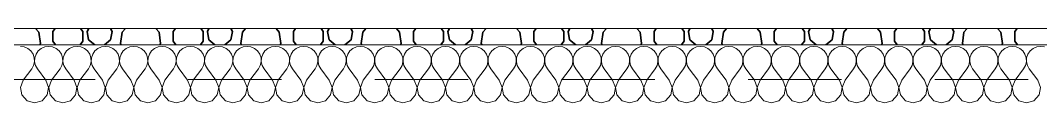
# Model space of a CAD drawing. Header units: millimetres. Extents: x -46169 to 228156, y -86316 to 18123.
# Drawn here: x 211522 to 214608, y -66402 to -66174 of the extents above; entities that cross this region are included whole.
import ezdxf

# ---------------------------------------------------------------- set-up
doc = ezdxf.new("R2010")
doc.units = ezdxf.units.MM
doc.header["$MEASUREMENT"] = 0
doc.linetypes.add('Dashed', pattern=[2822.222233, 1411.111116, -1411.111116])
doc.linetypes.add('Wipeout_Contour', pattern=[1000, 0, -1000])
for name, color, linetype, lineweight, true_color in [('0_Pen_No__105', 7, 'Continuous', 15, 0xa6a6a6), ('A-20-M_Floor_Slab_Pen_No__107', 7, 'Continuous', 15, 0xa6a6a6), ('A-20-M_Floor_Slab_Pen_No__149', 7, 'Continuous', 0, 0x2a2a2a)]:
    doc.layers.add(name, color=color, linetype=linetype, lineweight=lineweight, true_color=true_color)
doc.layers.add('A-20-M_Floor_Slab', color=7, linetype='Continuous')
doc.layers.add('A-20-M_Floor_Slab_Pen_No__41', color=7, linetype='Continuous', lineweight=35)

# ---------------------------------------------------------------- blocks, each defined once
blk = doc.blocks.new('*X611', base_point=(223698.6, -82529.3))
at = {"layer": 'A-20-M_Floor_Slab_Pen_No__41', "linetype": 'Continuous'}
for p, q in [((211577.6, -66185.4), (211567.9, -66174.3)), ((211582.5, -66219.5), (211577.6, -66185.4)), ((211626.9, -66174.3), (211620.1, -66183.6)), ((211620.1, -66183.6), (211620.1, -66213.1)), ((211710.8, -66183.6), (211704, -66174.3)), ((211710.8, -66213.1), (211710.8, -66183.6)), ((211728.7, -66174.3), (211723.7, -66182.9)), ((211723.7, -66182.9), (211728.3, -66208.7)), ((211799.3, -66182.9), (211794.3, -66174.3)), ((211794.7, -66208.7), (211799.3, -66182.9)), ((211829.9, -66185.4), (211825, -66219.5)), ((211839.6, -66174.3), (211829.9, -66185.4)), ((211941.3, -66185.4), (211931.6, -66174.3)), ((211946.2, -66219.5), (211941.3, -66185.4)), ((211990.6, -66174.3), (211983.8, -66183.6)), ((211983.8, -66183.6), (211983.8, -66213.1)), ((212074.5, -66183.6), (212067.7, -66174.3)), ((212074.5, -66213.1), (212074.5, -66183.6)), ((212092.4, -66174.3), (212087.4, -66182.9)), ((212087.4, -66182.9), (212092, -66208.7)), ((212163, -66182.9), (212158, -66174.3)), ((212158.4, -66208.7), (212163, -66182.9)), ((212193.6, -66185.4), (212188.7, -66219.5)), ((212203.3, -66174.3), (212193.6, -66185.4)), ((212305, -66185.4), (212295.3, -66174.3)), ((212309.9, -66219.5), (212305, -66185.4)), ((212354.3, -66174.3), (212347.5, -66183.6)), ((212347.5, -66183.6), (212347.5, -66213.1)), ((212438.2, -66183.6), (212431.4, -66174.3)), ((212438.2, -66213.1), (212438.2, -66183.6)), ((212456.1, -66174.3), (212451.1, -66182.9)), ((212451.1, -66182.9), (212455.7, -66208.7)), ((212526.7, -66182.9), (212521.7, -66174.3)), ((212522.1, -66208.7), (212526.7, -66182.9)), ((212557.3, -66185.4), (212552.4, -66219.5)), ((212567, -66174.3), (212557.3, -66185.4)), ((212668.7, -66185.4), (212659.1, -66174.3)), ((212673.6, -66219.5), (212668.7, -66185.4)), ((212718, -66174.3), (212711.2, -66183.6)), ((212711.2, -66183.6), (212711.2, -66213.1)), ((212801.9, -66183.6), (212795.1, -66174.3)), ((212801.9, -66213.1), (212801.9, -66183.6)), ((212819.8, -66174.3), (212814.8, -66182.9)), ((212814.8, -66182.9), (212819.4, -66208.7)), ((212890.4, -66182.9), (212885.4, -66174.3)), ((212885.8, -66208.7), (212890.4, -66182.9)), ((212921, -66185.4), (212916.1, -66219.5)), ((212930.7, -66174.3), (212921, -66185.4)), ((213032.4, -66185.4), (213022.8, -66174.3)), ((213037.3, -66219.5), (213032.4, -66185.4)), ((213081.7, -66174.3), (213074.9, -66183.6)), ((213074.9, -66183.6), (213074.9, -66213.1)), ((213165.7, -66183.6), (213158.9, -66174.3)), ((213165.7, -66213.1), (213165.7, -66183.6)), ((213183.5, -66174.3), (213178.5, -66182.9)), ((213178.5, -66182.9), (213183.1, -66208.7)), ((213254.1, -66182.9), (213249.1, -66174.3)), ((213249.5, -66208.7), (213254.1, -66182.9)), ((213284.7, -66185.4), (213279.8, -66219.5)), ((213294.4, -66174.3), (213284.7, -66185.4)), ((213396.1, -66185.4), (213386.5, -66174.3)), ((213401, -66219.5), (213396.1, -66185.4)), ((213445.4, -66174.3), (213438.6, -66183.6)), ((213438.6, -66183.6), (213438.6, -66213.1)), ((213529.4, -66183.6), (213522.6, -66174.3)), ((213529.4, -66213.1), (213529.4, -66183.6)), ((213547.2, -66174.3), (213542.3, -66182.9)), ((213542.3, -66182.9), (213546.8, -66208.7)), ((213617.8, -66182.9), (213612.8, -66174.3)), ((213613.2, -66208.7), (213617.8, -66182.9)), ((213648.5, -66185.4), (213643.5, -66219.5)), ((213658.1, -66174.3), (213648.5, -66185.4)), ((213759.8, -66185.4), (213750.2, -66174.3)), ((213764.7, -66219.5), (213759.8, -66185.4)), ((213809.1, -66174.3), (213802.3, -66183.6)), ((213802.3, -66183.6), (213802.3, -66213.1)), ((213893.1, -66183.6), (213886.3, -66174.3)), ((213893.1, -66213.1), (213893.1, -66183.6)), ((213910.9, -66174.3), (213906, -66182.9)), ((213906, -66182.9), (213910.5, -66208.7)), ((213981.5, -66182.9), (213976.5, -66174.3)), ((213976.9, -66208.7), (213981.5, -66182.9)), ((214012.2, -66185.4), (214007.3, -66219.5)), ((214021.8, -66174.3), (214012.2, -66185.4)), ((214123.5, -66185.4), (214113.9, -66174.3)), ((214128.4, -66219.5), (214123.5, -66185.4)), ((214172.8, -66174.3), (214166, -66183.6)), ((214166, -66183.6), (214166, -66213.1)), ((214256.8, -66183.6), (214250, -66174.3)), ((214256.8, -66213.1), (214256.8, -66183.6)), ((214274.6, -66174.3), (214269.7, -66182.9)), ((214269.7, -66182.9), (214274.2, -66208.7)), ((214345.2, -66182.9), (214340.2, -66174.3)), ((214340.7, -66208.7), (214345.2, -66182.9)), ((214375.9, -66185.4), (214371, -66219.5)), ((214385.5, -66174.3), (214375.9, -66185.4)), ((214487.2, -66185.4), (214477.6, -66174.3)), ((214492.1, -66219.5), (214487.2, -66185.4)), ((214536.5, -66174.3), (214529.7, -66183.6)), ((214529.7, -66183.6), (214529.7, -66213.1)), ((211620.1, -66213.1), (211628.2, -66224.3)), ((211702.7, -66224.3), (211710.8, -66213.1)), ((211728.3, -66208.7), (211746.8, -66224.3)), ((211776.2, -66224.3), (211794.7, -66208.7)), ((211983.8, -66213.1), (211991.9, -66224.3)), ((212066.4, -66224.3), (212074.5, -66213.1)), ((212092, -66208.7), (212110.5, -66224.3)), ((212139.9, -66224.3), (212158.4, -66208.7)), ((212347.5, -66213.1), (212355.6, -66224.3)), ((212430.1, -66224.3), (212438.2, -66213.1)), ((212455.7, -66208.7), (212474.2, -66224.3)), ((212503.6, -66224.3), (212522.1, -66208.7)), ((212711.2, -66213.1), (212719.3, -66224.3)), ((212793.8, -66224.3), (212801.9, -66213.1)), ((212819.4, -66208.7), (212837.9, -66224.3)), ((212867.3, -66224.3), (212885.8, -66208.7)), ((213074.9, -66213.1), (213083, -66224.3)), ((213157.5, -66224.3), (213165.7, -66213.1)), ((213183.1, -66208.7), (213201.6, -66224.3)), ((213231, -66224.3), (213249.5, -66208.7)), ((213438.6, -66213.1), (213446.7, -66224.3)), ((213521.3, -66224.3), (213529.4, -66213.1)), ((213546.8, -66208.7), (213565.3, -66224.3)), ((213594.7, -66224.3), (213613.2, -66208.7)), ((213802.3, -66213.1), (213810.4, -66224.3)), ((213885, -66224.3), (213893.1, -66213.1)), ((213910.5, -66208.7), (213929, -66224.3)), ((213958.4, -66224.3), (213976.9, -66208.7)), ((214166, -66213.1), (214174.1, -66224.3)), ((214248.7, -66224.3), (214256.8, -66213.1)), ((214274.2, -66208.7), (214292.7, -66224.3)), ((214322.1, -66224.3), (214340.7, -66208.7)), ((214529.7, -66213.1), (214537.9, -66224.3)), ((211580.3, -66224.3), (211582.5, -66219.5)), ((211825, -66219.5), (211827.2, -66224.3)), ((211944, -66224.3), (211946.2, -66219.5)), ((212188.7, -66219.5), (212190.9, -66224.3)), ((212307.7, -66224.3), (212309.9, -66219.5)), ((212552.4, -66219.5), (212554.6, -66224.3)), ((212671.4, -66224.3), (212673.6, -66219.5)), ((212916.1, -66219.5), (212918.3, -66224.3)), ((213035.1, -66224.3), (213037.3, -66219.5)), ((213279.8, -66219.5), (213282, -66224.3)), ((213398.9, -66224.3), (213401, -66219.5)), ((213643.5, -66219.5), (213645.7, -66224.3)), ((213762.6, -66224.3), (213764.7, -66219.5)), ((214007.3, -66219.5), (214009.4, -66224.3)), ((214126.3, -66224.3), (214128.4, -66219.5)), ((214371, -66219.5), (214373.1, -66224.3)), ((214490, -66224.3), (214492.1, -66219.5))]:
    blk.add_line(p, q, dxfattribs=at)
blk = doc.blocks.new('*X612', base_point=(223698.6, -82529.3))
at = {"layer": 'A-20-M_Floor_Slab_Pen_No__107', "linetype": 'Continuous'}
for p, q in [((211533.6, -66230.2), (211521.9, -66228.5)), ((211544.4, -66234.9), (211533.6, -66230.2)), ((211553.5, -66242.5), (211544.4, -66234.9)), ((211560.2, -66252.2), (211553.5, -66242.5)), ((211576, -66242.5), (211569.3, -66252.2)), ((211585.1, -66234.9), (211576, -66242.5)), ((211595.9, -66230.2), (211585.1, -66234.9)), ((211607.6, -66228.5), (211595.9, -66230.2)), ((211619.3, -66230.2), (211607.6, -66228.5)), ((211630.1, -66234.9), (211619.3, -66230.2)), ((211639.2, -66242.5), (211630.1, -66234.9)), ((211645.9, -66252.2), (211639.2, -66242.5)), ((211661.7, -66242.5), (211655, -66252.2)), ((211670.8, -66234.9), (211661.7, -66242.5)), ((211681.6, -66230.2), (211670.8, -66234.9)), ((211693.3, -66228.5), (211681.6, -66230.2)), ((211705, -66230.2), (211693.3, -66228.5)), ((211715.8, -66234.9), (211705, -66230.2)), ((211724.9, -66242.5), (211715.8, -66234.9)), ((211731.6, -66252.2), (211724.9, -66242.5)), ((211747.4, -66242.5), (211740.7, -66252.2)), ((211756.5, -66234.9), (211747.4, -66242.5)), ((211767.3, -66230.2), (211756.5, -66234.9)), ((211779, -66228.5), (211767.3, -66230.2)), ((211790.7, -66230.2), (211779, -66228.5)), ((211801.6, -66234.9), (211790.7, -66230.2)), ((211810.7, -66242.5), (211801.6, -66234.9)), ((211817.4, -66252.2), (211810.7, -66242.5)), ((211833.1, -66242.5), (211826.4, -66252.2)), ((211842.2, -66234.9), (211833.1, -66242.5)), ((211853, -66230.2), (211842.2, -66234.9)), ((211864.7, -66228.5), (211853, -66230.2)), ((211876.4, -66230.2), (211864.7, -66228.5)), ((211887.3, -66234.9), (211876.4, -66230.2)), ((211896.4, -66242.5), (211887.3, -66234.9)), ((211903.1, -66252.2), (211896.4, -66242.5)), ((211918.8, -66242.5), (211912.1, -66252.2)), ((211927.9, -66234.9), (211918.8, -66242.5)), ((211938.7, -66230.2), (211927.9, -66234.9)), ((211950.5, -66228.5), (211938.7, -66230.2)), ((211962.2, -66230.2), (211950.5, -66228.5)), ((211973, -66234.9), (211962.2, -66230.2)), ((211982.1, -66242.5), (211973, -66234.9)), ((211988.8, -66252.2), (211982.1, -66242.5)), ((212004.5, -66242.5), (211997.8, -66252.2)), ((212013.6, -66234.9), (212004.5, -66242.5)), ((212024.5, -66230.2), (212013.6, -66234.9)), ((212036.2, -66228.5), (212024.5, -66230.2)), ((212047.9, -66230.2), (212036.2, -66228.5)), ((212058.7, -66234.9), (212047.9, -66230.2)), ((212067.8, -66242.5), (212058.7, -66234.9)), ((212074.5, -66252.2), (212067.8, -66242.5)), ((212090.2, -66242.5), (212083.5, -66252.2)), ((212099.3, -66234.9), (212090.2, -66242.5)), ((212110.2, -66230.2), (212099.3, -66234.9)), ((212121.9, -66228.5), (212110.2, -66230.2)), ((212133.6, -66230.2), (212121.9, -66228.5)), ((212144.4, -66234.9), (212133.6, -66230.2)), ((212153.5, -66242.5), (212144.4, -66234.9)), ((212160.2, -66252.2), (212153.5, -66242.5)), ((212176, -66242.5), (212169.3, -66252.2)), ((212185.1, -66234.9), (212176, -66242.5)), ((212195.9, -66230.2), (212185.1, -66234.9)), ((212207.6, -66228.5), (212195.9, -66230.2)), ((212219.3, -66230.2), (212207.6, -66228.5)), ((212230.1, -66234.9), (212219.3, -66230.2)), ((212239.2, -66242.5), (212230.1, -66234.9)), ((212245.9, -66252.2), (212239.2, -66242.5)), ((212261.7, -66242.5), (212255, -66252.2)), ((212270.8, -66234.9), (212261.7, -66242.5)), ((212281.6, -66230.2), (212270.8, -66234.9)), ((212293.3, -66228.5), (212281.6, -66230.2)), ((212305, -66230.2), (212293.3, -66228.5)), ((212315.8, -66234.9), (212305, -66230.2)), ((212324.9, -66242.5), (212315.8, -66234.9)), ((212331.6, -66252.2), (212324.9, -66242.5)), ((212347.4, -66242.5), (212340.7, -66252.2)), ((212356.5, -66234.9), (212347.4, -66242.5)), ((212367.3, -66230.2), (212356.5, -66234.9)), ((212379, -66228.5), (212367.3, -66230.2)), ((212390.7, -66230.2), (212379, -66228.5)), ((212401.6, -66234.9), (212390.7, -66230.2)), ((212410.7, -66242.5), (212401.6, -66234.9)), ((212417.4, -66252.2), (212410.7, -66242.5)), ((212433.1, -66242.5), (212426.4, -66252.2)), ((212442.2, -66234.9), (212433.1, -66242.5)), ((212453, -66230.2), (212442.2, -66234.9)), ((212464.7, -66228.5), (212453, -66230.2)), ((212476.4, -66230.2), (212464.7, -66228.5)), ((212487.3, -66234.9), (212476.4, -66230.2)), ((212496.4, -66242.5), (212487.3, -66234.9)), ((212503.1, -66252.2), (212496.4, -66242.5)), ((212518.8, -66242.5), (212512.1, -66252.2)), ((212527.9, -66234.9), (212518.8, -66242.5)), ((212538.7, -66230.2), (212527.9, -66234.9)), ((212550.5, -66228.5), (212538.7, -66230.2)), ((212562.2, -66230.2), (212550.5, -66228.5)), ((212573, -66234.9), (212562.2, -66230.2)), ((212582.1, -66242.5), (212573, -66234.9)), ((212588.8, -66252.2), (212582.1, -66242.5)), ((212604.5, -66242.5), (212597.8, -66252.2)), ((212613.6, -66234.9), (212604.5, -66242.5)), ((212624.5, -66230.2), (212613.6, -66234.9)), ((212636.2, -66228.5), (212624.5, -66230.2)), ((212647.9, -66230.2), (212636.2, -66228.5)), ((212658.7, -66234.9), (212647.9, -66230.2)), ((212667.8, -66242.5), (212658.7, -66234.9)), ((212674.5, -66252.2), (212667.8, -66242.5)), ((212690.2, -66242.5), (212683.5, -66252.2)), ((212699.3, -66234.9), (212690.2, -66242.5)), ((212710.2, -66230.2), (212699.3, -66234.9)), ((212721.9, -66228.5), (212710.2, -66230.2)), ((212733.6, -66230.2), (212721.9, -66228.5)), ((212744.4, -66234.9), (212733.6, -66230.2)), ((212753.5, -66242.5), (212744.4, -66234.9)), ((212760.2, -66252.2), (212753.5, -66242.5)), ((212776, -66242.5), (212769.3, -66252.2)), ((212785.1, -66234.9), (212776, -66242.5)), ((212795.9, -66230.2), (212785.1, -66234.9)), ((212807.6, -66228.5), (212795.9, -66230.2)), ((212819.3, -66230.2), (212807.6, -66228.5)), ((212830.1, -66234.9), (212819.3, -66230.2)), ((212839.2, -66242.5), (212830.1, -66234.9)), ((212845.9, -66252.2), (212839.2, -66242.5)), ((212861.7, -66242.5), (212855, -66252.2)), ((212870.8, -66234.9), (212861.7, -66242.5)), ((212881.6, -66230.2), (212870.8, -66234.9)), ((212893.3, -66228.5), (212881.6, -66230.2)), ((212905, -66230.2), (212893.3, -66228.5)), ((212915.8, -66234.9), (212905, -66230.2)), ((212924.9, -66242.5), (212915.8, -66234.9)), ((212931.6, -66252.2), (212924.9, -66242.5)), ((212947.4, -66242.5), (212940.7, -66252.2)), ((212956.5, -66234.9), (212947.4, -66242.5)), ((212967.3, -66230.2), (212956.5, -66234.9)), ((212979, -66228.5), (212967.3, -66230.2)), ((212990.7, -66230.2), (212979, -66228.5)), ((213001.6, -66234.9), (212990.7, -66230.2)), ((213010.7, -66242.5), (213001.6, -66234.9)), ((213017.4, -66252.2), (213010.7, -66242.5)), ((213033.1, -66242.5), (213026.4, -66252.2)), ((213042.2, -66234.9), (213033.1, -66242.5)), ((213053, -66230.2), (213042.2, -66234.9)), ((213064.7, -66228.5), (213053, -66230.2)), ((213076.4, -66230.2), (213064.7, -66228.5)), ((213087.3, -66234.9), (213076.4, -66230.2)), ((213096.4, -66242.5), (213087.3, -66234.9)), ((213103.1, -66252.2), (213096.4, -66242.5)), ((213118.8, -66242.5), (213112.1, -66252.2)), ((213127.9, -66234.9), (213118.8, -66242.5)), ((213138.7, -66230.2), (213127.9, -66234.9)), ((213150.5, -66228.5), (213138.7, -66230.2)), ((213162.2, -66230.2), (213150.5, -66228.5)), ((213173, -66234.9), (213162.2, -66230.2)), ((213182.1, -66242.5), (213173, -66234.9)), ((213188.8, -66252.2), (213182.1, -66242.5)), ((213204.5, -66242.5), (213197.8, -66252.2)), ((213213.6, -66234.9), (213204.5, -66242.5)), ((213224.5, -66230.2), (213213.6, -66234.9)), ((213236.2, -66228.5), (213224.5, -66230.2)), ((213247.9, -66230.2), (213236.2, -66228.5)), ((213258.7, -66234.9), (213247.9, -66230.2)), ((213267.8, -66242.5), (213258.7, -66234.9)), ((213274.5, -66252.2), (213267.8, -66242.5)), ((213290.2, -66242.5), (213283.5, -66252.2)), ((213299.3, -66234.9), (213290.2, -66242.5)), ((213310.2, -66230.2), (213299.3, -66234.9)), ((213321.9, -66228.5), (213310.2, -66230.2)), ((213333.6, -66230.2), (213321.9, -66228.5)), ((213344.4, -66234.9), (213333.6, -66230.2)), ((213353.5, -66242.5), (213344.4, -66234.9)), ((213360.2, -66252.2), (213353.5, -66242.5)), ((213376, -66242.5), (213369.3, -66252.2)), ((213385.1, -66234.9), (213376, -66242.5)), ((213395.9, -66230.2), (213385.1, -66234.9)), ((213407.6, -66228.5), (213395.9, -66230.2)), ((213419.3, -66230.2), (213407.6, -66228.5)), ((213430.1, -66234.9), (213419.3, -66230.2)), ((213439.2, -66242.5), (213430.1, -66234.9)), ((213445.9, -66252.2), (213439.2, -66242.5)), ((213461.7, -66242.5), (213455, -66252.2)), ((213470.8, -66234.9), (213461.7, -66242.5)), ((213481.6, -66230.2), (213470.8, -66234.9)), ((213493.3, -66228.5), (213481.6, -66230.2)), ((213505, -66230.2), (213493.3, -66228.5)), ((213515.8, -66234.9), (213505, -66230.2)), ((213524.9, -66242.5), (213515.8, -66234.9)), ((213531.6, -66252.2), (213524.9, -66242.5)), ((213547.4, -66242.5), (213540.7, -66252.2)), ((213556.5, -66234.9), (213547.4, -66242.5)), ((213567.3, -66230.2), (213556.5, -66234.9)), ((213579, -66228.5), (213567.3, -66230.2)), ((213590.7, -66230.2), (213579, -66228.5)), ((213601.6, -66234.9), (213590.7, -66230.2)), ((213610.7, -66242.5), (213601.6, -66234.9)), ((213617.4, -66252.2), (213610.7, -66242.5)), ((213633.1, -66242.5), (213626.4, -66252.2)), ((213642.2, -66234.9), (213633.1, -66242.5)), ((213653, -66230.2), (213642.2, -66234.9)), ((213664.7, -66228.5), (213653, -66230.2)), ((213676.4, -66230.2), (213664.7, -66228.5)), ((213687.3, -66234.9), (213676.4, -66230.2)), ((213696.4, -66242.5), (213687.3, -66234.9)), ((213703.1, -66252.2), (213696.4, -66242.5)), ((213718.8, -66242.5), (213712.1, -66252.2)), ((213727.9, -66234.9), (213718.8, -66242.5)), ((213738.7, -66230.2), (213727.9, -66234.9)), ((213750.5, -66228.5), (213738.7, -66230.2)), ((213762.2, -66230.2), (213750.5, -66228.5)), ((213773, -66234.9), (213762.2, -66230.2)), ((213782.1, -66242.5), (213773, -66234.9)), ((213788.8, -66252.2), (213782.1, -66242.5)), ((213804.5, -66242.5), (213797.8, -66252.2)), ((213813.6, -66234.9), (213804.5, -66242.5)), ((213824.5, -66230.2), (213813.6, -66234.9)), ((213836.2, -66228.5), (213824.5, -66230.2)), ((213847.9, -66230.2), (213836.2, -66228.5)), ((213858.7, -66234.9), (213847.9, -66230.2)), ((213867.8, -66242.5), (213858.7, -66234.9)), ((213874.5, -66252.2), (213867.8, -66242.5)), ((213890.2, -66242.5), (213883.5, -66252.2)), ((213899.3, -66234.9), (213890.2, -66242.5)), ((213910.2, -66230.2), (213899.3, -66234.9)), ((213921.9, -66228.5), (213910.2, -66230.2)), ((213933.6, -66230.2), (213921.9, -66228.5)), ((213944.4, -66234.9), (213933.6, -66230.2)), ((213953.5, -66242.5), (213944.4, -66234.9)), ((213960.2, -66252.2), (213953.5, -66242.5)), ((213976, -66242.5), (213969.3, -66252.2)), ((213985.1, -66234.9), (213976, -66242.5)), ((213995.9, -66230.2), (213985.1, -66234.9)), ((214007.6, -66228.5), (213995.9, -66230.2)), ((214019.3, -66230.2), (214007.6, -66228.5)), ((214030.1, -66234.9), (214019.3, -66230.2)), ((214039.2, -66242.5), (214030.1, -66234.9)), ((214045.9, -66252.2), (214039.2, -66242.5)), ((214061.7, -66242.5), (214055, -66252.2)), ((214070.8, -66234.9), (214061.7, -66242.5)), ((214081.6, -66230.2), (214070.8, -66234.9)), ((214093.3, -66228.5), (214081.6, -66230.2)), ((214105, -66230.2), (214093.3, -66228.5)), ((214115.8, -66234.9), (214105, -66230.2)), ((214124.9, -66242.5), (214115.8, -66234.9)), ((214131.6, -66252.2), (214124.9, -66242.5)), ((214147.4, -66242.5), (214140.7, -66252.2)), ((214156.5, -66234.9), (214147.4, -66242.5)), ((214167.3, -66230.2), (214156.5, -66234.9)), ((214179, -66228.5), (214167.3, -66230.2)), ((214190.7, -66230.2), (214179, -66228.5)), ((214201.6, -66234.9), (214190.7, -66230.2)), ((214210.7, -66242.5), (214201.6, -66234.9)), ((214217.4, -66252.2), (214210.7, -66242.5)), ((214233.1, -66242.5), (214226.4, -66252.2)), ((214242.2, -66234.9), (214233.1, -66242.5)), ((214253, -66230.2), (214242.2, -66234.9)), ((214264.7, -66228.5), (214253, -66230.2)), ((214276.4, -66230.2), (214264.7, -66228.5)), ((214287.3, -66234.9), (214276.4, -66230.2)), ((214296.4, -66242.5), (214287.3, -66234.9)), ((214303.1, -66252.2), (214296.4, -66242.5)), ((214318.8, -66242.5), (214312.1, -66252.2)), ((214327.9, -66234.9), (214318.8, -66242.5)), ((214338.7, -66230.2), (214327.9, -66234.9)), ((214350.5, -66228.5), (214338.7, -66230.2)), ((214362.2, -66230.2), (214350.5, -66228.5)), ((214373, -66234.9), (214362.2, -66230.2)), ((214382.1, -66242.5), (214373, -66234.9)), ((214388.8, -66252.2), (214382.1, -66242.5)), ((214404.5, -66242.5), (214397.8, -66252.2)), ((214413.6, -66234.9), (214404.5, -66242.5)), ((214424.5, -66230.2), (214413.6, -66234.9)), ((214436.2, -66228.5), (214424.5, -66230.2)), ((214447.9, -66230.2), (214436.2, -66228.5)), ((214458.7, -66234.9), (214447.9, -66230.2)), ((214467.8, -66242.5), (214458.7, -66234.9)), ((214474.5, -66252.2), (214467.8, -66242.5)), ((214490.2, -66242.5), (214483.5, -66252.2)), ((214499.3, -66234.9), (214490.2, -66242.5)), ((214510.2, -66230.2), (214499.3, -66234.9)), ((214521.9, -66228.5), (214510.2, -66230.2)), ((214533.6, -66230.2), (214521.9, -66228.5)), ((214544.4, -66234.9), (214533.6, -66230.2)), ((214553.5, -66242.5), (214544.4, -66234.9)), ((214560.2, -66252.2), (214553.5, -66242.5)), ((214576, -66242.5), (214569.3, -66252.2)), ((214585.1, -66234.9), (214576, -66242.5)), ((214595.9, -66230.2), (214585.1, -66234.9)), ((214607.6, -66228.5), (214595.9, -66230.2)), ((214619.3, -66230.2), (214607.6, -66228.5)), ((211564, -66263.4), (211560.2, -66252.2)), ((211561.9, -66286.8), (211564.6, -66275.2)), ((211564.6, -66275.2), (211564, -66263.4)), ((211565.5, -66263.4), (211564.9, -66275.2)), ((211564.9, -66275.2), (211567.6, -66286.8)), ((211569.3, -66252.2), (211565.5, -66263.4)), ((211649.7, -66263.4), (211645.9, -66252.2)), ((211647.6, -66286.8), (211650.3, -66275.2)), ((211650.3, -66275.2), (211649.7, -66263.4)), ((211651.2, -66263.4), (211650.6, -66275.2)), ((211650.6, -66275.2), (211653.3, -66286.8)), ((211655, -66252.2), (211651.2, -66263.4)), ((211735.4, -66263.4), (211731.6, -66252.2)), ((211733.3, -66286.8), (211736, -66275.2)), ((211736, -66275.2), (211735.4, -66263.4)), ((211736.9, -66263.4), (211736.3, -66275.2)), ((211736.3, -66275.2), (211739, -66286.8)), ((211740.7, -66252.2), (211736.9, -66263.4)), ((211821.1, -66263.4), (211817.4, -66252.2)), ((211819, -66286.8), (211821.7, -66275.2)), ((211821.7, -66275.2), (211821.1, -66263.4)), ((211822.6, -66263.4), (211822.1, -66275.2)), ((211822.1, -66275.2), (211824.7, -66286.8)), ((211826.4, -66252.2), (211822.6, -66263.4)), ((211906.8, -66263.4), (211903.1, -66252.2)), ((211904.7, -66286.8), (211907.4, -66275.2)), ((211907.4, -66275.2), (211906.8, -66263.4)), ((211908.3, -66263.4), (211907.8, -66275.2)), ((211907.8, -66275.2), (211910.4, -66286.8)), ((211912.1, -66252.2), (211908.3, -66263.4)), ((211992.6, -66263.4), (211988.8, -66252.2)), ((211990.5, -66286.8), (211993.1, -66275.2)), ((211993.1, -66275.2), (211992.6, -66263.4)), ((211994.1, -66263.4), (211993.5, -66275.2)), ((211993.5, -66275.2), (211996.2, -66286.8)), ((211997.8, -66252.2), (211994.1, -66263.4)), ((212078.3, -66263.4), (212074.5, -66252.2)), ((212076.2, -66286.8), (212078.8, -66275.2)), ((212078.8, -66275.2), (212078.3, -66263.4)), ((212079.8, -66263.4), (212079.2, -66275.2)), ((212079.2, -66275.2), (212081.9, -66286.8)), ((212083.5, -66252.2), (212079.8, -66263.4)), ((212164, -66263.4), (212160.2, -66252.2)), ((212161.9, -66286.8), (212164.6, -66275.2)), ((212164.6, -66275.2), (212164, -66263.4)), ((212165.5, -66263.4), (212164.9, -66275.2)), ((212164.9, -66275.2), (212167.6, -66286.8)), ((212169.3, -66252.2), (212165.5, -66263.4)), ((212249.7, -66263.4), (212245.9, -66252.2)), ((212247.6, -66286.8), (212250.3, -66275.2)), ((212250.3, -66275.2), (212249.7, -66263.4)), ((212251.2, -66263.4), (212250.6, -66275.2)), ((212250.6, -66275.2), (212253.3, -66286.8)), ((212255, -66252.2), (212251.2, -66263.4)), ((212335.4, -66263.4), (212331.6, -66252.2)), ((212333.3, -66286.8), (212336, -66275.2)), ((212336, -66275.2), (212335.4, -66263.4)), ((212336.9, -66263.4), (212336.3, -66275.2)), ((212336.3, -66275.2), (212339, -66286.8)), ((212340.7, -66252.2), (212336.9, -66263.4)), ((212421.1, -66263.4), (212417.4, -66252.2)), ((212419, -66286.8), (212421.7, -66275.2)), ((212421.7, -66275.2), (212421.1, -66263.4)), ((212422.6, -66263.4), (212422.1, -66275.2)), ((212422.1, -66275.2), (212424.7, -66286.8)), ((212426.4, -66252.2), (212422.6, -66263.4)), ((212506.8, -66263.4), (212503.1, -66252.2)), ((212504.7, -66286.8), (212507.4, -66275.2)), ((212507.4, -66275.2), (212506.8, -66263.4)), ((212508.3, -66263.4), (212507.8, -66275.2)), ((212507.8, -66275.2), (212510.4, -66286.8)), ((212512.1, -66252.2), (212508.3, -66263.4)), ((212592.6, -66263.4), (212588.8, -66252.2)), ((212590.5, -66286.8), (212593.1, -66275.2)), ((212593.1, -66275.2), (212592.6, -66263.4)), ((212594.1, -66263.4), (212593.5, -66275.2)), ((212593.5, -66275.2), (212596.2, -66286.8)), ((212597.8, -66252.2), (212594.1, -66263.4)), ((212678.3, -66263.4), (212674.5, -66252.2)), ((212676.2, -66286.8), (212678.8, -66275.2)), ((212678.8, -66275.2), (212678.3, -66263.4)), ((212679.8, -66263.4), (212679.2, -66275.2)), ((212679.2, -66275.2), (212681.9, -66286.8)), ((212683.5, -66252.2), (212679.8, -66263.4)), ((212764, -66263.4), (212760.2, -66252.2)), ((212761.9, -66286.8), (212764.6, -66275.2)), ((212764.6, -66275.2), (212764, -66263.4)), ((212765.5, -66263.4), (212764.9, -66275.2)), ((212764.9, -66275.2), (212767.6, -66286.8)), ((212769.3, -66252.2), (212765.5, -66263.4)), ((212849.7, -66263.4), (212845.9, -66252.2)), ((212847.6, -66286.8), (212850.3, -66275.2)), ((212850.3, -66275.2), (212849.7, -66263.4)), ((212851.2, -66263.4), (212850.6, -66275.2)), ((212850.6, -66275.2), (212853.3, -66286.8)), ((212855, -66252.2), (212851.2, -66263.4)), ((212935.4, -66263.4), (212931.6, -66252.2)), ((212933.3, -66286.8), (212936, -66275.2)), ((212936, -66275.2), (212935.4, -66263.4)), ((212936.9, -66263.4), (212936.3, -66275.2)), ((212936.3, -66275.2), (212939, -66286.8)), ((212940.7, -66252.2), (212936.9, -66263.4)), ((213021.1, -66263.4), (213017.4, -66252.2)), ((213019, -66286.8), (213021.7, -66275.2)), ((213021.7, -66275.2), (213021.1, -66263.4)), ((213022.6, -66263.4), (213022.1, -66275.2)), ((213022.1, -66275.2), (213024.7, -66286.8)), ((213026.4, -66252.2), (213022.6, -66263.4)), ((213106.8, -66263.4), (213103.1, -66252.2)), ((213104.7, -66286.8), (213107.4, -66275.2)), ((213107.4, -66275.2), (213106.8, -66263.4)), ((213108.3, -66263.4), (213107.8, -66275.2)), ((213107.8, -66275.2), (213110.4, -66286.8)), ((213112.1, -66252.2), (213108.3, -66263.4)), ((213192.6, -66263.4), (213188.8, -66252.2)), ((213190.5, -66286.8), (213193.1, -66275.2)), ((213193.1, -66275.2), (213192.6, -66263.4)), ((213194.1, -66263.4), (213193.5, -66275.2)), ((213193.5, -66275.2), (213196.2, -66286.8)), ((213197.8, -66252.2), (213194.1, -66263.4)), ((213278.3, -66263.4), (213274.5, -66252.2)), ((213276.2, -66286.8), (213278.8, -66275.2)), ((213278.8, -66275.2), (213278.3, -66263.4)), ((213279.8, -66263.4), (213279.2, -66275.2)), ((213279.2, -66275.2), (213281.9, -66286.8)), ((213283.5, -66252.2), (213279.8, -66263.4)), ((213364, -66263.4), (213360.2, -66252.2)), ((213361.9, -66286.8), (213364.6, -66275.2)), ((213364.6, -66275.2), (213364, -66263.4)), ((213365.5, -66263.4), (213364.9, -66275.2)), ((213364.9, -66275.2), (213367.6, -66286.8)), ((213369.3, -66252.2), (213365.5, -66263.4)), ((213449.7, -66263.4), (213445.9, -66252.2)), ((213447.6, -66286.8), (213450.3, -66275.2)), ((213450.3, -66275.2), (213449.7, -66263.4)), ((213451.2, -66263.4), (213450.6, -66275.2)), ((213450.6, -66275.2), (213453.3, -66286.8)), ((213455, -66252.2), (213451.2, -66263.4)), ((213535.4, -66263.4), (213531.6, -66252.2)), ((213533.3, -66286.8), (213536, -66275.2)), ((213536, -66275.2), (213535.4, -66263.4)), ((213536.9, -66263.4), (213536.3, -66275.2)), ((213536.3, -66275.2), (213539, -66286.8)), ((213540.7, -66252.2), (213536.9, -66263.4)), ((213621.1, -66263.4), (213617.4, -66252.2)), ((213619, -66286.8), (213621.7, -66275.2)), ((213621.7, -66275.2), (213621.1, -66263.4)), ((213622.6, -66263.4), (213622.1, -66275.2)), ((213622.1, -66275.2), (213624.7, -66286.8)), ((213626.4, -66252.2), (213622.6, -66263.4)), ((213706.8, -66263.4), (213703.1, -66252.2)), ((213704.7, -66286.8), (213707.4, -66275.2)), ((213707.4, -66275.2), (213706.8, -66263.4)), ((213708.3, -66263.4), (213707.8, -66275.2)), ((213707.8, -66275.2), (213710.4, -66286.8)), ((213712.1, -66252.2), (213708.3, -66263.4)), ((213792.6, -66263.4), (213788.8, -66252.2)), ((213790.5, -66286.8), (213793.1, -66275.2)), ((213793.1, -66275.2), (213792.6, -66263.4)), ((213794.1, -66263.4), (213793.5, -66275.2)), ((213793.5, -66275.2), (213796.2, -66286.8)), ((213797.8, -66252.2), (213794.1, -66263.4)), ((213878.3, -66263.4), (213874.5, -66252.2)), ((213876.2, -66286.8), (213878.8, -66275.2)), ((213878.8, -66275.2), (213878.3, -66263.4)), ((213879.8, -66263.4), (213879.2, -66275.2)), ((213879.2, -66275.2), (213881.9, -66286.8)), ((213883.5, -66252.2), (213879.8, -66263.4)), ((213964, -66263.4), (213960.2, -66252.2)), ((213961.9, -66286.8), (213964.6, -66275.2)), ((213964.6, -66275.2), (213964, -66263.4)), ((213965.5, -66263.4), (213964.9, -66275.2)), ((213964.9, -66275.2), (213967.6, -66286.8)), ((213969.3, -66252.2), (213965.5, -66263.4)), ((214049.7, -66263.4), (214045.9, -66252.2)), ((214047.6, -66286.8), (214050.3, -66275.2)), ((214050.3, -66275.2), (214049.7, -66263.4)), ((214051.2, -66263.4), (214050.6, -66275.2)), ((214050.6, -66275.2), (214053.3, -66286.8)), ((214055, -66252.2), (214051.2, -66263.4)), ((214135.4, -66263.4), (214131.6, -66252.2)), ((214133.3, -66286.8), (214136, -66275.2)), ((214136, -66275.2), (214135.4, -66263.4)), ((214136.9, -66263.4), (214136.3, -66275.2)), ((214136.3, -66275.2), (214139, -66286.8)), ((214140.7, -66252.2), (214136.9, -66263.4)), ((214221.1, -66263.4), (214217.4, -66252.2)), ((214219, -66286.8), (214221.7, -66275.2)), ((214221.7, -66275.2), (214221.1, -66263.4)), ((214222.6, -66263.4), (214222.1, -66275.2)), ((214222.1, -66275.2), (214224.7, -66286.8)), ((214226.4, -66252.2), (214222.6, -66263.4)), ((214306.8, -66263.4), (214303.1, -66252.2)), ((214304.7, -66286.8), (214307.4, -66275.2)), ((214307.4, -66275.2), (214306.8, -66263.4)), ((214308.3, -66263.4), (214307.8, -66275.2)), ((214307.8, -66275.2), (214310.4, -66286.8)), ((214312.1, -66252.2), (214308.3, -66263.4)), ((214392.6, -66263.4), (214388.8, -66252.2)), ((214390.5, -66286.8), (214393.1, -66275.2)), ((214393.1, -66275.2), (214392.6, -66263.4)), ((214394.1, -66263.4), (214393.5, -66275.2)), ((214393.5, -66275.2), (214396.2, -66286.8)), ((214397.8, -66252.2), (214394.1, -66263.4)), ((214478.3, -66263.4), (214474.5, -66252.2)), ((214476.2, -66286.8), (214478.8, -66275.2)), ((214478.8, -66275.2), (214478.3, -66263.4)), ((214479.8, -66263.4), (214479.2, -66275.2)), ((214479.2, -66275.2), (214481.9, -66286.8)), ((214483.5, -66252.2), (214479.8, -66263.4)), ((214564, -66263.4), (214560.2, -66252.2)), ((214561.9, -66286.8), (214564.6, -66275.2)), ((214564.6, -66275.2), (214564, -66263.4)), ((214565.5, -66263.4), (214564.9, -66275.2)), ((214564.9, -66275.2), (214567.6, -66286.8)), ((214569.3, -66252.2), (214565.5, -66263.4)), ((211530.5, -66331.4), (211556.2, -66297.1)), ((211556.2, -66297.1), (211561.9, -66286.8)), ((211567.6, -66286.8), (211573.3, -66297.1)), ((211599, -66331.4), (211573.3, -66297.1)), ((211616.2, -66331.4), (211641.9, -66297.1)), ((211641.9, -66297.1), (211647.6, -66286.8)), ((211653.3, -66286.8), (211659, -66297.1)), ((211684.7, -66331.4), (211659, -66297.1)), ((211701.9, -66331.4), (211727.6, -66297.1)), ((211727.6, -66297.1), (211733.3, -66286.8)), ((211739, -66286.8), (211744.7, -66297.1)), ((211770.5, -66331.4), (211744.7, -66297.1)), ((211787.6, -66331.4), (211813.3, -66297.1)), ((211813.3, -66297.1), (211819, -66286.8)), ((211824.7, -66286.8), (211830.5, -66297.1)), ((211856.2, -66331.4), (211830.5, -66297.1)), ((211873.3, -66331.4), (211899, -66297.1)), ((211899, -66297.1), (211904.7, -66286.8)), ((211910.4, -66286.8), (211916.2, -66297.1)), ((211941.9, -66331.4), (211916.2, -66297.1)), ((211959, -66331.4), (211984.7, -66297.1)), ((211984.7, -66297.1), (211990.5, -66286.8)), ((211996.2, -66286.8), (212001.9, -66297.1)), ((212027.6, -66331.4), (212001.9, -66297.1)), ((212044.7, -66331.4), (212070.5, -66297.1)), ((212070.5, -66297.1), (212076.2, -66286.8)), ((212081.9, -66286.8), (212087.6, -66297.1)), ((212113.3, -66331.4), (212087.6, -66297.1)), ((212130.5, -66331.4), (212156.2, -66297.1)), ((212156.2, -66297.1), (212161.9, -66286.8)), ((212167.6, -66286.8), (212173.3, -66297.1)), ((212199, -66331.4), (212173.3, -66297.1)), ((212216.2, -66331.4), (212241.9, -66297.1)), ((212241.9, -66297.1), (212247.6, -66286.8)), ((212253.3, -66286.8), (212259, -66297.1)), ((212284.7, -66331.4), (212259, -66297.1)), ((212301.9, -66331.4), (212327.6, -66297.1)), ((212327.6, -66297.1), (212333.3, -66286.8)), ((212339, -66286.8), (212344.7, -66297.1)), ((212370.5, -66331.4), (212344.7, -66297.1)), ((212387.6, -66331.4), (212413.3, -66297.1)), ((212413.3, -66297.1), (212419, -66286.8)), ((212424.7, -66286.8), (212430.5, -66297.1)), ((212456.2, -66331.4), (212430.5, -66297.1)), ((212473.3, -66331.4), (212499, -66297.1)), ((212499, -66297.1), (212504.7, -66286.8)), ((212510.4, -66286.8), (212516.2, -66297.1)), ((212541.9, -66331.4), (212516.2, -66297.1)), ((212559, -66331.4), (212584.7, -66297.1)), ((212584.7, -66297.1), (212590.5, -66286.8)), ((212596.2, -66286.8), (212601.9, -66297.1)), ((212627.6, -66331.4), (212601.9, -66297.1)), ((212644.7, -66331.4), (212670.5, -66297.1)), ((212670.5, -66297.1), (212676.2, -66286.8)), ((212681.9, -66286.8), (212687.6, -66297.1)), ((212713.3, -66331.4), (212687.6, -66297.1)), ((212730.5, -66331.4), (212756.2, -66297.1)), ((212756.2, -66297.1), (212761.9, -66286.8)), ((212767.6, -66286.8), (212773.3, -66297.1)), ((212799, -66331.4), (212773.3, -66297.1)), ((212816.2, -66331.4), (212841.9, -66297.1)), ((212841.9, -66297.1), (212847.6, -66286.8)), ((212853.3, -66286.8), (212859, -66297.1)), ((212884.7, -66331.4), (212859, -66297.1)), ((212901.9, -66331.4), (212927.6, -66297.1)), ((212927.6, -66297.1), (212933.3, -66286.8)), ((212939, -66286.8), (212944.7, -66297.1)), ((212970.5, -66331.4), (212944.7, -66297.1)), ((212987.6, -66331.4), (213013.3, -66297.1)), ((213013.3, -66297.1), (213019, -66286.8)), ((213024.7, -66286.8), (213030.5, -66297.1)), ((213056.2, -66331.4), (213030.5, -66297.1)), ((213073.3, -66331.4), (213099, -66297.1)), ((213099, -66297.1), (213104.7, -66286.8)), ((213110.4, -66286.8), (213116.2, -66297.1)), ((213141.9, -66331.4), (213116.2, -66297.1)), ((213159, -66331.4), (213184.7, -66297.1)), ((213184.7, -66297.1), (213190.5, -66286.8)), ((213196.2, -66286.8), (213201.9, -66297.1)), ((213227.6, -66331.4), (213201.9, -66297.1)), ((213244.7, -66331.4), (213270.5, -66297.1)), ((213270.5, -66297.1), (213276.2, -66286.8)), ((213281.9, -66286.8), (213287.6, -66297.1)), ((213313.3, -66331.4), (213287.6, -66297.1)), ((213330.5, -66331.4), (213356.2, -66297.1)), ((213356.2, -66297.1), (213361.9, -66286.8)), ((213367.6, -66286.8), (213373.3, -66297.1)), ((213399, -66331.4), (213373.3, -66297.1)), ((213416.2, -66331.4), (213441.9, -66297.1)), ((213441.9, -66297.1), (213447.6, -66286.8)), ((213453.3, -66286.8), (213459, -66297.1)), ((213484.7, -66331.4), (213459, -66297.1)), ((213501.9, -66331.4), (213527.6, -66297.1)), ((213527.6, -66297.1), (213533.3, -66286.8)), ((213539, -66286.8), (213544.7, -66297.1)), ((213570.5, -66331.4), (213544.7, -66297.1)), ((213587.6, -66331.4), (213613.3, -66297.1)), ((213613.3, -66297.1), (213619, -66286.8)), ((213624.7, -66286.8), (213630.5, -66297.1)), ((213656.2, -66331.4), (213630.5, -66297.1)), ((213673.3, -66331.4), (213699, -66297.1)), ((213699, -66297.1), (213704.7, -66286.8)), ((213710.4, -66286.8), (213716.2, -66297.1)), ((213741.9, -66331.4), (213716.2, -66297.1)), ((213759, -66331.4), (213784.7, -66297.1)), ((213784.7, -66297.1), (213790.5, -66286.8)), ((213796.2, -66286.8), (213801.9, -66297.1)), ((213827.6, -66331.4), (213801.9, -66297.1)), ((213844.7, -66331.4), (213870.5, -66297.1)), ((213870.5, -66297.1), (213876.2, -66286.8)), ((213881.9, -66286.8), (213887.6, -66297.1)), ((213913.3, -66331.4), (213887.6, -66297.1)), ((213930.5, -66331.4), (213956.2, -66297.1)), ((213956.2, -66297.1), (213961.9, -66286.8)), ((213967.6, -66286.8), (213973.3, -66297.1)), ((213999, -66331.4), (213973.3, -66297.1)), ((214016.2, -66331.4), (214041.9, -66297.1)), ((214041.9, -66297.1), (214047.6, -66286.8)), ((214053.3, -66286.8), (214059, -66297.1)), ((214084.7, -66331.4), (214059, -66297.1)), ((214101.9, -66331.4), (214127.6, -66297.1)), ((214127.6, -66297.1), (214133.3, -66286.8)), ((214139, -66286.8), (214144.7, -66297.1)), ((214170.5, -66331.4), (214144.7, -66297.1)), ((214187.6, -66331.4), (214213.3, -66297.1)), ((214213.3, -66297.1), (214219, -66286.8)), ((214224.7, -66286.8), (214230.5, -66297.1)), ((214256.2, -66331.4), (214230.5, -66297.1)), ((214273.3, -66331.4), (214299, -66297.1)), ((214299, -66297.1), (214304.7, -66286.8)), ((214310.4, -66286.8), (214316.2, -66297.1)), ((214341.9, -66331.4), (214316.2, -66297.1)), ((214359, -66331.4), (214384.7, -66297.1)), ((214384.7, -66297.1), (214390.5, -66286.8)), ((214396.2, -66286.8), (214401.9, -66297.1)), ((214427.6, -66331.4), (214401.9, -66297.1)), ((214444.7, -66331.4), (214470.5, -66297.1)), ((214470.5, -66297.1), (214476.2, -66286.8)), ((214481.9, -66286.8), (214487.6, -66297.1)), ((214513.3, -66331.4), (214487.6, -66297.1)), ((214530.5, -66331.4), (214556.2, -66297.1)), ((214556.2, -66297.1), (214561.9, -66286.8)), ((214567.6, -66286.8), (214573.3, -66297.1)), ((214599, -66331.4), (214573.3, -66297.1)), ((211530.5, -66331.4), (211522.1, -66353.3)), ((211607.4, -66353.3), (211599, -66331.4)), ((211616.2, -66331.4), (211607.8, -66353.3)), ((211693.1, -66353.3), (211684.7, -66331.4)), ((211701.9, -66331.4), (211693.5, -66353.3)), ((211778.8, -66353.3), (211770.5, -66331.4)), ((211787.6, -66331.4), (211779.2, -66353.3)), ((211864.6, -66353.3), (211856.2, -66331.4)), ((211873.3, -66331.4), (211864.9, -66353.3)), ((211950.3, -66353.3), (211941.9, -66331.4)), ((211959, -66331.4), (211950.6, -66353.3)), ((212036, -66353.3), (212027.6, -66331.4)), ((212044.7, -66331.4), (212036.3, -66353.3)), ((212121.7, -66353.3), (212113.3, -66331.4)), ((212130.5, -66331.4), (212122.1, -66353.3)), ((212207.4, -66353.3), (212199, -66331.4)), ((212216.2, -66331.4), (212207.8, -66353.3)), ((212293.1, -66353.3), (212284.7, -66331.4)), ((212301.9, -66331.4), (212293.5, -66353.3)), ((212378.8, -66353.3), (212370.5, -66331.4)), ((212387.6, -66331.4), (212379.2, -66353.3)), ((212464.6, -66353.3), (212456.2, -66331.4)), ((212473.3, -66331.4), (212464.9, -66353.3)), ((212550.3, -66353.3), (212541.9, -66331.4)), ((212559, -66331.4), (212550.6, -66353.3)), ((212636, -66353.3), (212627.6, -66331.4)), ((212644.7, -66331.4), (212636.3, -66353.3)), ((212721.7, -66353.3), (212713.3, -66331.4)), ((212730.5, -66331.4), (212722.1, -66353.3)), ((212807.4, -66353.3), (212799, -66331.4)), ((212816.2, -66331.4), (212807.8, -66353.3)), ((212893.1, -66353.3), (212884.7, -66331.4)), ((212901.9, -66331.4), (212893.5, -66353.3)), ((212978.8, -66353.3), (212970.5, -66331.4)), ((212987.6, -66331.4), (212979.2, -66353.3)), ((213064.6, -66353.3), (213056.2, -66331.4)), ((213073.3, -66331.4), (213064.9, -66353.3)), ((213150.3, -66353.3), (213141.9, -66331.4)), ((213159, -66331.4), (213150.6, -66353.3)), ((213236, -66353.3), (213227.6, -66331.4)), ((213244.7, -66331.4), (213236.3, -66353.3)), ((213321.7, -66353.3), (213313.3, -66331.4)), ((213330.5, -66331.4), (213322.1, -66353.3)), ((213407.4, -66353.3), (213399, -66331.4)), ((213416.2, -66331.4), (213407.8, -66353.3)), ((213493.1, -66353.3), (213484.7, -66331.4)), ((213501.9, -66331.4), (213493.5, -66353.3)), ((213578.8, -66353.3), (213570.5, -66331.4)), ((213587.6, -66331.4), (213579.2, -66353.3)), ((213664.6, -66353.3), (213656.2, -66331.4)), ((213673.3, -66331.4), (213664.9, -66353.3)), ((213750.3, -66353.3), (213741.9, -66331.4)), ((213759, -66331.4), (213750.6, -66353.3)), ((213836, -66353.3), (213827.6, -66331.4)), ((213844.7, -66331.4), (213836.3, -66353.3)), ((213921.7, -66353.3), (213913.3, -66331.4)), ((213930.5, -66331.4), (213922.1, -66353.3)), ((214007.4, -66353.3), (213999, -66331.4)), ((214016.2, -66331.4), (214007.8, -66353.3)), ((214093.1, -66353.3), (214084.7, -66331.4)), ((214101.9, -66331.4), (214093.5, -66353.3)), ((214178.8, -66353.3), (214170.5, -66331.4)), ((214187.6, -66331.4), (214179.2, -66353.3)), ((214264.6, -66353.3), (214256.2, -66331.4)), ((214273.3, -66331.4), (214264.9, -66353.3)), ((214350.3, -66353.3), (214341.9, -66331.4)), ((214359, -66331.4), (214350.6, -66353.3)), ((214436, -66353.3), (214427.6, -66331.4)), ((214444.7, -66331.4), (214436.3, -66353.3)), ((214521.7, -66353.3), (214513.3, -66331.4)), ((214530.5, -66331.4), (214522.1, -66353.3)), ((214607.4, -66353.3), (214599, -66331.4)), ((211522.1, -66353.3), (211526.4, -66376.3)), ((211603.1, -66376.3), (211607.4, -66353.3)), ((211607.8, -66353.3), (211612.1, -66376.3)), ((211688.8, -66376.3), (211693.1, -66353.3)), ((211693.5, -66353.3), (211697.8, -66376.3)), ((211774.5, -66376.3), (211778.8, -66353.3)), ((211779.2, -66353.3), (211783.5, -66376.3)), ((211860.2, -66376.3), (211864.6, -66353.3)), ((211864.9, -66353.3), (211869.3, -66376.3)), ((211945.9, -66376.3), (211950.3, -66353.3)), ((211950.6, -66353.3), (211955, -66376.3)), ((212031.6, -66376.3), (212036, -66353.3)), ((212036.3, -66353.3), (212040.7, -66376.3)), ((212117.4, -66376.3), (212121.7, -66353.3)), ((212122.1, -66353.3), (212126.4, -66376.3)), ((212203.1, -66376.3), (212207.4, -66353.3)), ((212207.8, -66353.3), (212212.1, -66376.3)), ((212288.8, -66376.3), (212293.1, -66353.3)), ((212293.5, -66353.3), (212297.8, -66376.3)), ((212374.5, -66376.3), (212378.8, -66353.3)), ((212379.2, -66353.3), (212383.5, -66376.3)), ((212460.2, -66376.3), (212464.6, -66353.3)), ((212464.9, -66353.3), (212469.3, -66376.3)), ((212545.9, -66376.3), (212550.3, -66353.3)), ((212550.6, -66353.3), (212555, -66376.3)), ((212631.6, -66376.3), (212636, -66353.3)), ((212636.3, -66353.3), (212640.7, -66376.3)), ((212717.4, -66376.3), (212721.7, -66353.3)), ((212722.1, -66353.3), (212726.4, -66376.3)), ((212803.1, -66376.3), (212807.4, -66353.3)), ((212807.8, -66353.3), (212812.1, -66376.3)), ((212888.8, -66376.3), (212893.1, -66353.3)), ((212893.5, -66353.3), (212897.8, -66376.3)), ((212974.5, -66376.3), (212978.8, -66353.3)), ((212979.2, -66353.3), (212983.5, -66376.3)), ((213060.2, -66376.3), (213064.6, -66353.3)), ((213064.9, -66353.3), (213069.3, -66376.3)), ((213145.9, -66376.3), (213150.3, -66353.3)), ((213150.6, -66353.3), (213155, -66376.3)), ((213231.6, -66376.3), (213236, -66353.3)), ((213236.3, -66353.3), (213240.7, -66376.3)), ((213317.4, -66376.3), (213321.7, -66353.3)), ((213322.1, -66353.3), (213326.4, -66376.3)), ((213403.1, -66376.3), (213407.4, -66353.3)), ((213407.8, -66353.3), (213412.1, -66376.3)), ((213488.8, -66376.3), (213493.1, -66353.3)), ((213493.5, -66353.3), (213497.8, -66376.3)), ((213574.5, -66376.3), (213578.8, -66353.3)), ((213579.2, -66353.3), (213583.5, -66376.3)), ((213660.2, -66376.3), (213664.6, -66353.3)), ((213664.9, -66353.3), (213669.3, -66376.3)), ((213745.9, -66376.3), (213750.3, -66353.3)), ((213750.6, -66353.3), (213755, -66376.3)), ((213831.6, -66376.3), (213836, -66353.3)), ((213836.3, -66353.3), (213840.7, -66376.3)), ((213917.4, -66376.3), (213921.7, -66353.3)), ((213922.1, -66353.3), (213926.4, -66376.3)), ((214003.1, -66376.3), (214007.4, -66353.3)), ((214007.8, -66353.3), (214012.1, -66376.3)), ((214088.8, -66376.3), (214093.1, -66353.3)), ((214093.5, -66353.3), (214097.8, -66376.3)), ((214174.5, -66376.3), (214178.8, -66353.3)), ((214179.2, -66353.3), (214183.5, -66376.3)), ((214260.2, -66376.3), (214264.6, -66353.3)), ((214264.9, -66353.3), (214269.3, -66376.3)), ((214345.9, -66376.3), (214350.3, -66353.3)), ((214350.6, -66353.3), (214355, -66376.3)), ((214431.6, -66376.3), (214436, -66353.3)), ((214436.3, -66353.3), (214440.7, -66376.3)), ((214517.4, -66376.3), (214521.7, -66353.3)), ((214522.1, -66353.3), (214526.4, -66376.3)), ((214603.1, -66376.3), (214607.4, -66353.3)), ((211526.4, -66376.3), (211542.2, -66393.6)), ((211542.2, -66393.6), (211564.7, -66400)), ((211564.7, -66400), (211587.3, -66393.6)), ((211587.3, -66393.6), (211603.1, -66376.3)), ((211612.1, -66376.3), (211627.9, -66393.6)), ((211627.9, -66393.6), (211650.5, -66400)), ((211650.5, -66400), (211673, -66393.6)), ((211673, -66393.6), (211688.8, -66376.3)), ((211697.8, -66376.3), (211713.6, -66393.6)), ((211713.6, -66393.6), (211736.2, -66400)), ((211736.2, -66400), (211758.7, -66393.6)), ((211758.7, -66393.6), (211774.5, -66376.3)), ((211783.5, -66376.3), (211799.3, -66393.6)), ((211799.3, -66393.6), (211821.9, -66400)), ((211821.9, -66400), (211844.4, -66393.6)), ((211844.4, -66393.6), (211860.2, -66376.3)), ((211869.3, -66376.3), (211885.1, -66393.6)), ((211885.1, -66393.6), (211907.6, -66400)), ((211907.6, -66400), (211930.1, -66393.6)), ((211930.1, -66393.6), (211945.9, -66376.3)), ((211955, -66376.3), (211970.8, -66393.6)), ((211970.8, -66393.6), (211993.3, -66400)), ((211993.3, -66400), (212015.8, -66393.6)), ((212015.8, -66393.6), (212031.6, -66376.3)), ((212040.7, -66376.3), (212056.5, -66393.6)), ((212056.5, -66393.6), (212079, -66400)), ((212079, -66400), (212101.6, -66393.6)), ((212101.6, -66393.6), (212117.4, -66376.3)), ((212126.4, -66376.3), (212142.2, -66393.6)), ((212142.2, -66393.6), (212164.7, -66400)), ((212164.7, -66400), (212187.3, -66393.6)), ((212187.3, -66393.6), (212203.1, -66376.3)), ((212212.1, -66376.3), (212227.9, -66393.6)), ((212227.9, -66393.6), (212250.5, -66400)), ((212250.5, -66400), (212273, -66393.6)), ((212273, -66393.6), (212288.8, -66376.3)), ((212297.8, -66376.3), (212313.6, -66393.6)), ((212313.6, -66393.6), (212336.2, -66400)), ((212336.2, -66400), (212358.7, -66393.6)), ((212358.7, -66393.6), (212374.5, -66376.3)), ((212383.5, -66376.3), (212399.3, -66393.6)), ((212399.3, -66393.6), (212421.9, -66400)), ((212421.9, -66400), (212444.4, -66393.6)), ((212444.4, -66393.6), (212460.2, -66376.3)), ((212469.3, -66376.3), (212485.1, -66393.6)), ((212485.1, -66393.6), (212507.6, -66400)), ((212507.6, -66400), (212530.1, -66393.6)), ((212530.1, -66393.6), (212545.9, -66376.3)), ((212555, -66376.3), (212570.8, -66393.6)), ((212570.8, -66393.6), (212593.3, -66400)), ((212593.3, -66400), (212615.8, -66393.6)), ((212615.8, -66393.6), (212631.6, -66376.3)), ((212640.7, -66376.3), (212656.5, -66393.6)), ((212656.5, -66393.6), (212679, -66400)), ((212679, -66400), (212701.6, -66393.6)), ((212701.6, -66393.6), (212717.4, -66376.3)), ((212726.4, -66376.3), (212742.2, -66393.6)), ((212742.2, -66393.6), (212764.7, -66400)), ((212764.7, -66400), (212787.3, -66393.6)), ((212787.3, -66393.6), (212803.1, -66376.3)), ((212812.1, -66376.3), (212827.9, -66393.6)), ((212827.9, -66393.6), (212850.5, -66400)), ((212850.5, -66400), (212873, -66393.6)), ((212873, -66393.6), (212888.8, -66376.3)), ((212897.8, -66376.3), (212913.6, -66393.6)), ((212913.6, -66393.6), (212936.2, -66400)), ((212936.2, -66400), (212958.7, -66393.6)), ((212958.7, -66393.6), (212974.5, -66376.3)), ((212983.5, -66376.3), (212999.3, -66393.6)), ((212999.3, -66393.6), (213021.9, -66400)), ((213021.9, -66400), (213044.4, -66393.6)), ((213044.4, -66393.6), (213060.2, -66376.3)), ((213069.3, -66376.3), (213085.1, -66393.6)), ((213085.1, -66393.6), (213107.6, -66400)), ((213107.6, -66400), (213130.1, -66393.6)), ((213130.1, -66393.6), (213145.9, -66376.3)), ((213155, -66376.3), (213170.8, -66393.6)), ((213170.8, -66393.6), (213193.3, -66400)), ((213193.3, -66400), (213215.8, -66393.6)), ((213215.8, -66393.6), (213231.6, -66376.3)), ((213240.7, -66376.3), (213256.5, -66393.6)), ((213256.5, -66393.6), (213279, -66400)), ((213279, -66400), (213301.6, -66393.6)), ((213301.6, -66393.6), (213317.4, -66376.3)), ((213326.4, -66376.3), (213342.2, -66393.6)), ((213342.2, -66393.6), (213364.7, -66400)), ((213364.7, -66400), (213387.3, -66393.6)), ((213387.3, -66393.6), (213403.1, -66376.3)), ((213412.1, -66376.3), (213427.9, -66393.6)), ((213427.9, -66393.6), (213450.5, -66400)), ((213450.5, -66400), (213473, -66393.6)), ((213473, -66393.6), (213488.8, -66376.3)), ((213497.8, -66376.3), (213513.6, -66393.6)), ((213513.6, -66393.6), (213536.2, -66400)), ((213536.2, -66400), (213558.7, -66393.6)), ((213558.7, -66393.6), (213574.5, -66376.3)), ((213583.5, -66376.3), (213599.3, -66393.6)), ((213599.3, -66393.6), (213621.9, -66400)), ((213621.9, -66400), (213644.4, -66393.6)), ((213644.4, -66393.6), (213660.2, -66376.3)), ((213669.3, -66376.3), (213685.1, -66393.6)), ((213685.1, -66393.6), (213707.6, -66400)), ((213707.6, -66400), (213730.1, -66393.6)), ((213730.1, -66393.6), (213745.9, -66376.3)), ((213755, -66376.3), (213770.8, -66393.6)), ((213770.8, -66393.6), (213793.3, -66400)), ((213793.3, -66400), (213815.8, -66393.6)), ((213815.8, -66393.6), (213831.6, -66376.3)), ((213840.7, -66376.3), (213856.5, -66393.6)), ((213856.5, -66393.6), (213879, -66400)), ((213879, -66400), (213901.6, -66393.6)), ((213901.6, -66393.6), (213917.4, -66376.3)), ((213926.4, -66376.3), (213942.2, -66393.6)), ((213942.2, -66393.6), (213964.7, -66400)), ((213964.7, -66400), (213987.3, -66393.6)), ((213987.3, -66393.6), (214003.1, -66376.3)), ((214012.1, -66376.3), (214027.9, -66393.6)), ((214027.9, -66393.6), (214050.5, -66400)), ((214050.5, -66400), (214073, -66393.6)), ((214073, -66393.6), (214088.8, -66376.3)), ((214097.8, -66376.3), (214113.6, -66393.6)), ((214113.6, -66393.6), (214136.2, -66400)), ((214136.2, -66400), (214158.7, -66393.6)), ((214158.7, -66393.6), (214174.5, -66376.3)), ((214183.5, -66376.3), (214199.3, -66393.6)), ((214199.3, -66393.6), (214221.9, -66400)), ((214221.9, -66400), (214244.4, -66393.6)), ((214244.4, -66393.6), (214260.2, -66376.3)), ((214269.3, -66376.3), (214285.1, -66393.6)), ((214285.1, -66393.6), (214307.6, -66400)), ((214307.6, -66400), (214330.1, -66393.6)), ((214330.1, -66393.6), (214345.9, -66376.3)), ((214355, -66376.3), (214370.8, -66393.6)), ((214370.8, -66393.6), (214393.3, -66400)), ((214393.3, -66400), (214415.8, -66393.6)), ((214415.8, -66393.6), (214431.6, -66376.3)), ((214440.7, -66376.3), (214456.5, -66393.6)), ((214456.5, -66393.6), (214479, -66400)), ((214479, -66400), (214501.6, -66393.6)), ((214501.6, -66393.6), (214517.4, -66376.3)), ((214526.4, -66376.3), (214542.2, -66393.6)), ((214542.2, -66393.6), (214564.7, -66400)), ((214564.7, -66400), (214587.3, -66393.6)), ((214587.3, -66393.6), (214603.1, -66376.3))]:
    blk.add_line(p, q, dxfattribs=at)
blk = doc.blocks.new('Section Elem_551_3', base_point=(223698.6, -82529.3))
at = {"color": 254, "linetype": 'Wipeout_Contour', "lineweight": 0, "ltscale": 893805.784715}
blk.add_wipeout([(217625.6, -66224.3), (217625.6, -66174.3), (209207.6, -66174.3), (209207.6, -66224.3)], dxfattribs=at).dxf.layer = 'A-20-M_Floor_Slab'
at = {"layer": 'A-20-M_Floor_Slab_Pen_No__149', "linetype": 'Continuous'}
blk.add_line((217625.6, -66174.3), (209207.6, -66174.3), dxfattribs=at)
at = {"layer": 'A-20-M_Floor_Slab'}
blk.add_blockref('*X611', (223698.6, -82529.3), dxfattribs=at)
at = {"color": 254, "linetype": 'Wipeout_Contour', "lineweight": 0, "ltscale": 893942.276635}
blk.add_wipeout([(217625.6, -66404.3), (217625.6, -66224.3), (209207.6, -66224.3), (209207.6, -66404.3)], dxfattribs=at).dxf.layer = 'A-20-M_Floor_Slab'
at = {"layer": 'A-20-M_Floor_Slab_Pen_No__149', "linetype": 'Continuous'}
blk.add_line((217625.6, -66224.3), (209207.6, -66224.3), dxfattribs=at)
at = {"layer": 'A-20-M_Floor_Slab'}
blk.add_blockref('*X612', (223698.6, -82529.3), dxfattribs=at)
blk = doc.blocks.new('A03 Atria and Internal Elevatio_STORY_MARKER', base_point=(223698.6, -82529.3))
at = {"layer": '0_Pen_No__105', "linetype": 'Dashed', "ltscale": 0.2}
blk.add_line((209207.6, -66329.3), (223865.7, -66329.3), dxfattribs=at)

msp = doc.modelspace()

# ---------------------------------------------------------------- block references
at = {"layer": 'A-20-M_Floor_Slab'}
msp.add_blockref('Section Elem_551_3', (223698.6, -82529.3), dxfattribs=at)

# ---------------------------------------------------------------- next in the draw order: block references
at = {"linetype": 'Continuous', "lineweight": 0}
msp.add_blockref('A03 Atria and Internal Elevatio_STORY_MARKER', (223698.6, -82529.3), dxfattribs=at)

doc.saveas('drawing.dxf')
